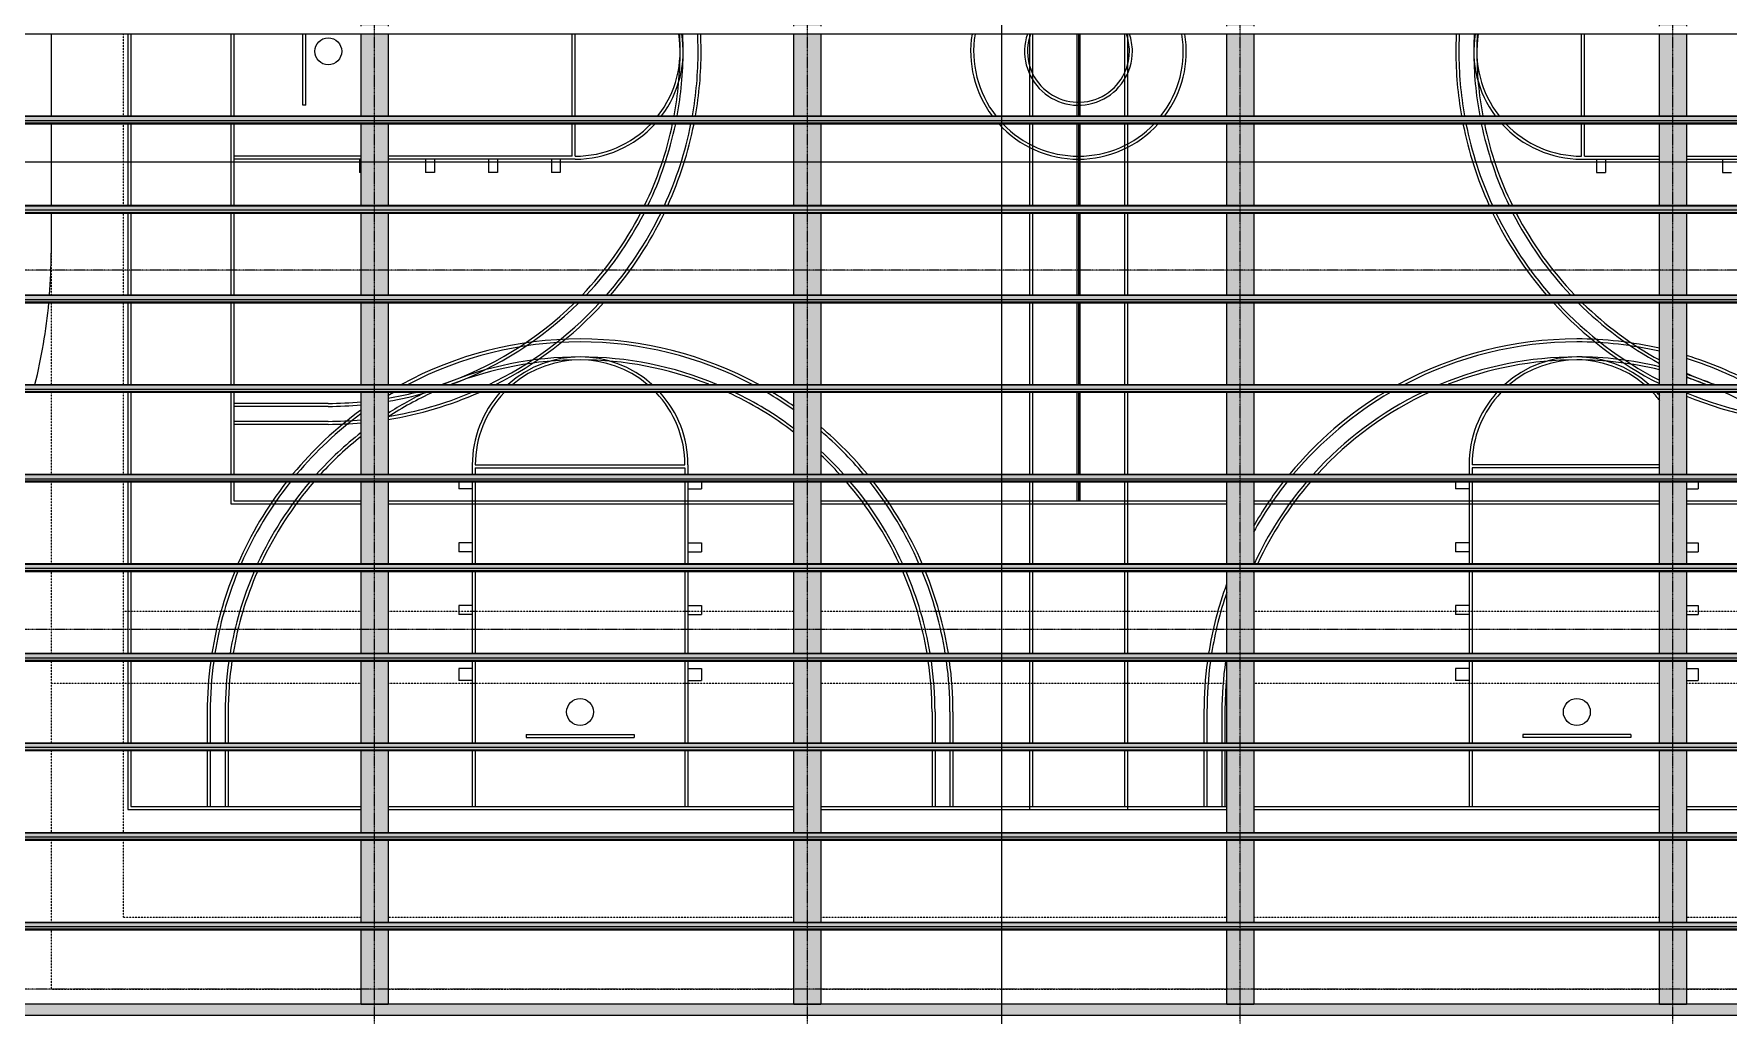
# Model space of a CAD drawing. Header units: inches. Extents: x 22011 to 32682, y -23296 to -20170.
# Drawn here: x 24592 to 25723, y -22367 to -21712 of the extents above; entities that cross this region are included whole.
import ezdxf

# ---------------------------------------------------------------- set-up
doc = ezdxf.new("R2010")
doc.units = ezdxf.units.IN
doc.header["$MEASUREMENT"] = 0
doc.linetypes.add('Dash 1_16_', pattern=[0.125, 0.0625, -0.0625])
doc.linetypes.add('Grid Line 1_2_', pattern=[0.875, 0.5, -0.125, 0.125, -0.125])
for name, color, linetype, lineweight in [('A-DETL', 90, 'Continuous', 9), ('G-ANNO-SYMB', 111, 'Continuous', 9), ('S-BEAM', 12, 'Continuous', 9), ('S-COLS', 52, 'Continuous', 9), ('S-GRID', 1, 'Continuous', 9)]:
    doc.layers.add(name, color=color, linetype=linetype, lineweight=lineweight)

# ---------------------------------------------------------------- blocks, each defined once
blk = doc.blocks.new('Girt_Z - 10_D-V48-Roof Plan')
at = {"layer": 'S-BEAM'}
blk.add_line((22796.4, -21712.5), (25965.9, -21712.5), dxfattribs=at)
blk = doc.blocks.new('Girt_Z - 10_D-V46-Roof Plan')
at = {"layer": 'S-BEAM'}
for points in [[(25964.9, -21588.3), (25965.9, -21588.3), (25965.9, -21587.8), (22796.4, -21587.8), (22796.4, -21588.3), (25831.9, -21588.3)], [(25964.9, -21590.6), (25965.9, -21590.6), (25965.9, -21588.3), (22796.4, -21588.3), (22796.4, -21590.6), (25831.9, -21590.6)], [(25965.9, -21590.8), (25965.9, -21590.6), (22796.4, -21590.7), (22796.4, -21590.8), (25964.9, -21590.8)], [(25965.9, -21592.4), (25965.9, -21590.8), (22796.4, -21590.8), (22796.4, -21592.4), (25964.9, -21592.4)], [(25964.9, -21592.9), (25965.9, -21592.9), (25965.9, -21592.4), (22796.4, -21592.4), (22796.4, -21592.9), (25831.9, -21592.9)]]:
    blk.add_hatch(color=256, dxfattribs=at).paths.add_polyline_path(points, flags=0)
for p, q in [((22796.4, -21587.8), (25965.9, -21587.8)), ((25965.9, -21588.3), (22796.4, -21588.3)), ((22796.4, -21590.8), (25965.9, -21590.8)), ((22796.4, -21592.4), (25965.9, -21592.4)), ((22796.4, -21592.9), (25965.9, -21592.9)), ((22796.4, -21593), (25965.9, -21593))]:
    blk.add_line(p, q, dxfattribs=at)
blk = doc.blocks.new('Girt_Z - 10_D-V49-Roof Plan')
at = {"layer": 'S-BEAM'}
for points in [[(25964.9, -21827.5), (25965.9, -21827.5), (25965.9, -21826.9), (22796.4, -21826.9), (22796.4, -21827.5), (25831.9, -21827.5)], [(25964.9, -21829.8), (25965.9, -21829.8), (25965.9, -21827.5), (22796.4, -21827.5), (22796.4, -21829.8), (25831.9, -21829.8)], [(25965.9, -21830), (25965.9, -21829.8), (22796.4, -21829.9), (22796.4, -21830), (25964.9, -21830)], [(25965.9, -21831.6), (25965.9, -21830), (22796.4, -21830), (22796.4, -21831.6), (25964.9, -21831.6)], [(25964.9, -21832.1), (25965.9, -21832.1), (25965.9, -21831.6), (22796.4, -21831.6), (22796.4, -21832.1), (25831.9, -21832.1)]]:
    blk.add_hatch(color=256, dxfattribs=at).paths.add_polyline_path(points, flags=0)
for p, q in [((22796.4, -21826.9), (25965.9, -21826.9)), ((25965.9, -21827.5), (22796.4, -21827.5)), ((22796.4, -21830), (25965.9, -21830)), ((22796.4, -21831.6), (25965.9, -21831.6)), ((22796.4, -21832.1), (25965.9, -21832.1)), ((22796.4, -21832.1), (25965.9, -21832.1))]:
    blk.add_line(p, q, dxfattribs=at)
blk = doc.blocks.new('Girt_Z - 10_D-V50-Roof Plan')
at = {"layer": 'S-BEAM'}
for points in [[(25964.9, -21887.2), (25965.9, -21887.2), (25965.9, -21886.7), (22796.4, -21886.7), (22796.4, -21887.2), (25831.9, -21887.2)], [(25964.9, -21889.6), (25965.9, -21889.6), (25965.9, -21887.2), (22796.4, -21887.2), (22796.4, -21889.6), (25831.9, -21889.6)], [(25965.9, -21889.8), (25965.9, -21889.6), (22796.4, -21889.7), (22796.4, -21889.8), (25964.9, -21889.8)], [(25965.9, -21891.4), (25965.9, -21889.8), (22796.4, -21889.8), (22796.4, -21891.4), (25964.9, -21891.4)], [(25964.9, -21891.8), (25965.9, -21891.8), (25965.9, -21891.4), (22796.4, -21891.4), (22796.4, -21891.8), (25831.9, -21891.8)]]:
    blk.add_hatch(color=256, dxfattribs=at).paths.add_polyline_path(points, flags=0)
for p, q in [((22796.4, -21886.7), (25965.9, -21886.7)), ((25965.9, -21887.2), (22796.4, -21887.2)), ((22796.4, -21889.8), (25965.9, -21889.8)), ((22796.4, -21891.4), (25965.9, -21891.4)), ((22796.4, -21891.8), (25965.9, -21891.8)), ((22796.4, -21891.9), (25965.9, -21891.9))]:
    blk.add_line(p, q, dxfattribs=at)
blk = doc.blocks.new('Girt_Z - 10_D-V51-Roof Plan')
at = {"layer": 'S-BEAM'}
for points in [[(25964.9, -22006.8), (25965.9, -22006.8), (25965.9, -22006.3), (22796.4, -22006.3), (22796.4, -22006.8), (25831.9, -22006.8)], [(25965.9, -22009.2), (25965.9, -22006.8), (22796.4, -22006.8), (22796.4, -22009.2), (25964.9, -22009.2)], [(25965.9, -22009.4), (25965.9, -22009.2), (22796.4, -22009.3), (22796.4, -22009.4), (25964.9, -22009.4)], [(25965.9, -22010.9), (25965.9, -22009.4), (22796.4, -22009.4), (22796.4, -22010.9), (25964.9, -22010.9)], [(25964.9, -22011.4), (25965.9, -22011.4), (25965.9, -22010.9), (22796.4, -22010.9), (22796.4, -22011.4), (25831.9, -22011.4)]]:
    blk.add_hatch(color=256, dxfattribs=at).paths.add_polyline_path(points, flags=0)
for p, q in [((22796.4, -22006.3), (25965.9, -22006.3)), ((25965.9, -22006.8), (22796.4, -22006.8)), ((22796.4, -22009.4), (25965.9, -22009.4)), ((22796.4, -22010.9), (25965.9, -22010.9)), ((22796.4, -22011.4), (25965.9, -22011.4)), ((22796.4, -22011.5), (25965.9, -22011.5))]:
    blk.add_line(p, q, dxfattribs=at)
blk = doc.blocks.new('Family7 - Family7-557685-Roof Plan')
at = {"layer": 'S-BEAM'}
h = blk.add_hatch(color=256, dxfattribs=at)
h.paths.add_polyline_path([(24828.4, -22360.1), (24828.4, -22310.5), (24810.4, -22310.5), (24810.4, -22360.1), (24817.8, -22360.1)], flags=0)
h.paths.add_polyline_path([(24828.4, -22305.3), (24828.4, -22250.7), (24810.4, -22250.7), (24810.4, -22305.3)], flags=0)
h.paths.add_polyline_path([(24810.4, -22245.5), (24828.4, -22245.5), (24828.4, -22190.9), (24810.4, -22190.9)], flags=0)
h.paths.add_polyline_path([(24810.4, -22185.7), (24828.4, -22185.7), (24828.4, -22131.1), (24810.4, -22131.1), (24810.4, -22181.9)], flags=0)
h.paths.add_polyline_path([(24810.4, -22125.9), (24828.4, -22125.9), (24828.4, -22071.3), (24810.4, -22071.3), (24810.4, -22104.4)], flags=0)
h.paths.add_polyline_path([(24810.4, -22066.1), (24828.4, -22066.1), (24828.4, -22011.5), (24810.4, -22011.5)], flags=0)
h.paths.add_polyline_path([(24810.4, -22006.3), (24828.4, -22006.3), (24828.4, -21951.7), (24810.4, -21951.7)], flags=0)
h.paths.add_polyline_path([(24810.4, -21946.5), (24828.4, -21946.5), (24828.4, -21891.9), (24810.4, -21891.9)], flags=0)
h.paths.add_polyline_path([(24810.4, -21886.7), (24828.4, -21886.7), (24828.4, -21832.1), (24810.4, -21832.1), (24810.4, -21872)], flags=0)
h.paths.add_polyline_path([(24810.4, -21826.9), (24828.4, -21826.9), (24828.4, -21772.3), (24810.4, -21772.3), (24810.4, -21794.6)], flags=0)
h.paths.add_polyline_path([(24828.4, -21767.1), (24828.4, -21712.5), (24810.4, -21712.5), (24810.4, -21767.1)], flags=0)
h.paths.add_polyline_path([(24810.4, -21707.3), (24828.4, -21707.3), (24828.4, -21652.8), (24810.4, -21652.8)], flags=0)
h.paths.add_polyline_path([(24828.4, -21647.5), (24828.4, -21593), (24810.4, -21593), (24810.4, -21647.5)], flags=0)
h.paths.add_polyline_path([(24810.4, -21587.8), (24828.4, -21587.8), (24828.4, -21533.2), (24810.4, -21533.2)], flags=0)
h.paths.add_polyline_path([(24810.4, -21528), (24828.4, -21528), (24828.4, -21473.4), (24810.4, -21473.4), (24810.4, -21484.7)], flags=0)
h.paths.add_polyline_path([(24810.4, -21468.2), (24828.4, -21468.2), (24828.4, -21413.6), (24810.4, -21413.6)], flags=0)
h.paths.add_polyline_path([(24810.4, -21408.4), (24828.4, -21408.4), (24828.4, -21353.8), (24810.4, -21353.8), (24810.4, -21407.2)], flags=0)
h.paths.add_polyline_path([(24810.4, -21348.6), (24828.4, -21348.6), (24828.4, -21294), (24810.4, -21294), (24810.4, -21329.8)], flags=0)
h.paths.add_polyline_path([(24810.4, -21288.8), (24828.4, -21288.8), (24828.4, -21234.2), (24810.4, -21234.2), (24810.4, -21252.3)], flags=0)
h.paths.add_polyline_path([(24810.4, -21229), (24828.4, -21229), (24828.4, -21174.4), (24810.4, -21174.4), (24810.4, -21213.6)], flags=0)
h.paths.add_polyline_path([(24810.4, -21169.2), (24828.4, -21169.2), (24828.4, -21139), (24810.4, -21139)], flags=0)
for p, q in [((24810.4, -21169.2), (24810.4, -21139)), ((24810.4, -21139), (24828.4, -21139)), ((24828.4, -21139), (24828.4, -21169.2)), ((24810.4, -21229), (24810.4, -21174.4)), ((24828.4, -21174.4), (24828.4, -21229)), ((24810.4, -21288.8), (24810.4, -21234.2)), ((24828.4, -21234.2), (24828.4, -21288.8)), ((24810.4, -21348.6), (24810.4, -21294)), ((24828.4, -21294), (24828.4, -21348.6)), ((24810.4, -21408.4), (24810.4, -21353.8)), ((24828.4, -21353.8), (24828.4, -21408.4)), ((24810.4, -21468.2), (24810.4, -21413.6)), ((24828.4, -21413.6), (24828.4, -21468.2)), ((24810.4, -21528), (24810.4, -21473.4)), ((24828.4, -21473.4), (24828.4, -21528)), ((24810.4, -21587.8), (24810.4, -21533.2)), ((24828.4, -21533.2), (24828.4, -21587.8)), ((24810.4, -21647.5), (24810.4, -21593)), ((24828.4, -21593), (24828.4, -21647.5)), ((24810.4, -21707.3), (24810.4, -21652.8)), ((24828.4, -21652.8), (24828.4, -21707.3)), ((24810.4, -21767.1), (24810.4, -21712.5)), ((24828.4, -21712.5), (24828.4, -21767.1)), ((24810.4, -21826.9), (24810.4, -21772.3)), ((24828.4, -21772.3), (24828.4, -21826.9)), ((24810.4, -21886.7), (24810.4, -21832.1)), ((24828.4, -21832.1), (24828.4, -21886.7)), ((24810.4, -21946.5), (24810.4, -21891.9)), ((24828.4, -21891.9), (24828.4, -21946.5)), ((24810.4, -22006.3), (24810.4, -21951.7)), ((24828.4, -21951.7), (24828.4, -22006.3)), ((24810.4, -22066.1), (24810.4, -22011.5)), ((24828.4, -22011.5), (24828.4, -22066.1)), ((24810.4, -22125.9), (24810.4, -22071.3)), ((24828.4, -22071.3), (24828.4, -22125.9)), ((24810.4, -22185.7), (24810.4, -22131.1)), ((24828.4, -22131.1), (24828.4, -22185.7)), ((24810.4, -22245.5), (24810.4, -22190.9)), ((24828.4, -22190.9), (24828.4, -22245.5)), ((24810.4, -22305.3), (24810.4, -22250.7)), ((24828.4, -22250.7), (24828.4, -22305.3)), ((24810.4, -22360.1), (24810.4, -22310.5)), ((24828.4, -22310.5), (24828.4, -22360.1)), ((24810.4, -22360.1), (24828.4, -22360.1))]:
    blk.add_line(p, q, dxfattribs=at)
blk = doc.blocks.new('Family7 - Family7-557686-Roof Plan')
at = {"layer": 'S-BEAM'}
h = blk.add_hatch(color=256, dxfattribs=at)
h.paths.add_polyline_path([(25406.4, -22360.1), (25406.4, -22310.5), (25388.4, -22310.5), (25388.4, -22360.1), (25399.7, -22360.1)], flags=0)
h.paths.add_polyline_path([(25388.4, -22305.3), (25406.4, -22305.3), (25406.4, -22250.7), (25388.4, -22250.7), (25388.4, -22259.4)], flags=0)
h.paths.add_polyline_path([(25406.4, -22245.5), (25406.4, -22190.9), (25388.4, -22190.9), (25388.4, -22245.5)], flags=0)
h.paths.add_polyline_path([(25388.4, -22185.7), (25406.4, -22185.7), (25406.4, -22131.1), (25388.4, -22131.1), (25388.4, -22181.9)], flags=0)
h.paths.add_polyline_path([(25406.4, -22125.9), (25406.4, -22071.3), (25388.4, -22071.3), (25388.4, -22125.9)], flags=0)
h.paths.add_polyline_path([(25388.4, -22066.1), (25406.4, -22066.1), (25406.4, -22011.5), (25388.4, -22011.5)], flags=0)
h.paths.add_polyline_path([(25388.4, -22006.3), (25406.4, -22006.3), (25406.4, -21951.7), (25388.4, -21951.7)], flags=0)
h.paths.add_polyline_path([(25406.4, -21946.5), (25406.4, -21891.9), (25388.4, -21891.9), (25388.4, -21946.5)], flags=0)
h.paths.add_polyline_path([(25388.4, -21886.7), (25406.4, -21886.7), (25406.4, -21832.1), (25388.4, -21832.1), (25388.4, -21872)], flags=0)
h.paths.add_polyline_path([(25388.4, -21826.9), (25406.4, -21826.9), (25406.4, -21772.3), (25388.4, -21772.3), (25388.4, -21794.6)], flags=0)
h.paths.add_polyline_path([(25406.4, -21767.1), (25406.4, -21712.5), (25388.4, -21712.5), (25388.4, -21767.1)], flags=0)
h.paths.add_polyline_path([(25388.4, -21707.3), (25406.4, -21707.3), (25406.4, -21652.8), (25388.4, -21652.8)], flags=0)
h.paths.add_polyline_path([(25406.4, -21647.5), (25406.4, -21593), (25388.4, -21593), (25388.4, -21647.5)], flags=0)
h.paths.add_polyline_path([(25388.4, -21587.8), (25406.4, -21587.8), (25406.4, -21533.2), (25388.4, -21533.2)], flags=0)
h.paths.add_polyline_path([(25388.4, -21528), (25406.4, -21528), (25406.4, -21473.4), (25388.4, -21473.4), (25388.4, -21484.7)], flags=0)
h.paths.add_polyline_path([(25388.4, -21468.2), (25406.4, -21468.2), (25406.4, -21413.6), (25388.4, -21413.6)], flags=0)
h.paths.add_polyline_path([(25388.4, -21408.4), (25406.4, -21408.4), (25406.4, -21353.8), (25388.4, -21353.8), (25388.4, -21407.2)], flags=0)
h.paths.add_polyline_path([(25388.4, -21348.6), (25406.4, -21348.6), (25406.4, -21294), (25388.4, -21294), (25388.4, -21329.8)], flags=0)
h.paths.add_polyline_path([(25388.4, -21288.8), (25406.4, -21288.8), (25406.4, -21234.2), (25388.4, -21234.2), (25388.4, -21252.3)], flags=0)
h.paths.add_polyline_path([(25388.4, -21229), (25406.4, -21229), (25406.4, -21174.4), (25388.4, -21174.4), (25388.4, -21213.6)], flags=0)
h.paths.add_polyline_path([(25388.4, -21169.2), (25406.4, -21169.2), (25406.4, -21139), (25388.4, -21139)], flags=0)
for p, q in [((25388.4, -21169.2), (25388.4, -21139)), ((25388.4, -21139), (25406.4, -21139)), ((25406.4, -21139), (25406.4, -21169.2)), ((25388.4, -21229), (25388.4, -21174.4)), ((25406.4, -21174.4), (25406.4, -21229)), ((25388.4, -21288.8), (25388.4, -21234.2)), ((25406.4, -21234.2), (25406.4, -21288.8)), ((25388.4, -21348.6), (25388.4, -21294)), ((25406.4, -21294), (25406.4, -21348.6)), ((25388.4, -21408.4), (25388.4, -21353.8)), ((25406.4, -21353.8), (25406.4, -21408.4)), ((25388.4, -21468.2), (25388.4, -21413.6)), ((25406.4, -21413.6), (25406.4, -21468.2)), ((25388.4, -21528), (25388.4, -21473.4)), ((25406.4, -21473.4), (25406.4, -21528)), ((25388.4, -21587.8), (25388.4, -21533.2)), ((25406.4, -21533.2), (25406.4, -21587.8)), ((25388.4, -21647.5), (25388.4, -21593)), ((25406.4, -21593), (25406.4, -21647.5)), ((25388.4, -21707.3), (25388.4, -21652.8)), ((25406.4, -21652.8), (25406.4, -21707.3)), ((25388.4, -21767.1), (25388.4, -21712.5)), ((25406.4, -21712.5), (25406.4, -21767.1)), ((25388.4, -21826.9), (25388.4, -21772.3)), ((25406.4, -21772.3), (25406.4, -21826.9)), ((25388.4, -21886.7), (25388.4, -21832.1)), ((25406.4, -21832.1), (25406.4, -21886.7)), ((25388.4, -21946.5), (25388.4, -21891.9)), ((25406.4, -21891.9), (25406.4, -21946.5)), ((25388.4, -22006.3), (25388.4, -21951.7)), ((25406.4, -21951.7), (25406.4, -22006.3)), ((25388.4, -22066.1), (25388.4, -22011.5)), ((25406.4, -22011.5), (25406.4, -22066.1)), ((25388.4, -22125.9), (25388.4, -22071.3)), ((25406.4, -22071.3), (25406.4, -22125.9)), ((25388.4, -22185.7), (25388.4, -22131.1)), ((25406.4, -22131.1), (25406.4, -22185.7)), ((25388.4, -22245.5), (25388.4, -22190.9)), ((25406.4, -22190.9), (25406.4, -22245.5)), ((25388.4, -22305.3), (25388.4, -22250.7)), ((25406.4, -22250.7), (25406.4, -22305.3)), ((25388.4, -22360.1), (25388.4, -22310.5)), ((25406.4, -22310.5), (25406.4, -22360.1)), ((25388.4, -22360.1), (25406.4, -22360.1))]:
    blk.add_line(p, q, dxfattribs=at)
blk = doc.blocks.new('Girt_Z - 8_D-559298-Roof Plan')
at = {"layer": 'S-BEAM'}
for points in [[(22787.5, -22367.4), (25988.4, -22367.4), (25988.4, -22364.1), (25984.4, -22364.1), (25984.4, -22360.2), (22791.5, -22360.2), (22791.4, -22364.1), (22787.5, -22364.1), (22787.5, -22365.9)], [(25984.4, -22360.2), (25984.4, -22360.1), (22791.5, -22360.1), (22791.5, -22360.2), (25981.6, -22360.2)]]:
    blk.add_hatch(color=256, dxfattribs=at).paths.add_polyline_path(points, flags=0)
for p, q in [((24810.4, -22360.1), (24539.4, -22360.1)), ((25099.4, -22360.1), (24828.4, -22360.1)), ((25388.4, -22360.1), (25117.4, -22360.1)), ((25677.4, -22360.1), (25406.4, -22360.1)), ((25966.4, -22360.1), (25695.4, -22360.1)), ((22787.5, -22367.4), (25988.4, -22367.4))]:
    blk.add_line(p, q, dxfattribs=at)

msp = doc.modelspace()

# ---------------------------------------------------------------- linework, layer by layer
at = {"layer": 'A-DETL', "linetype": 'Dash 1_16_'}
for p, q in [((24603.4, -21712.5), (24603.4, -21767.1)), ((24603.4, -21712.5), (24603.4, -21767.1)), ((24651.4, -21712.5), (24651.4, -21767.1)), ((24651.4, -21712.5), (24651.4, -21767.1)), ((24603.4, -21772.3), (24603.4, -21826.9)), ((24603.4, -21772.3), (24603.4, -21826.9)), ((24651.4, -21772.3), (24651.4, -21826.9)), ((24651.4, -21772.3), (24651.4, -21826.9)), ((24603.4, -21832.1), (24603.4, -21886.7)), ((24603.4, -21832.1), (24603.4, -21886.7)), ((24651.4, -21832.1), (24651.4, -21886.7)), ((24651.4, -21832.1), (24651.4, -21886.7)), ((24603.4, -21891.9), (24603.4, -21946.5)), ((24603.4, -21891.9), (24603.4, -21946.5)), ((24651.4, -21891.9), (24651.4, -21946.5)), ((24651.4, -21891.9), (24651.4, -21946.5)), ((24603.4, -21951.7), (24603.4, -22006.3)), ((24603.4, -21951.7), (24603.4, -22006.3)), ((24651.4, -21951.7), (24651.4, -22006.3)), ((24651.4, -21951.7), (24651.4, -22006.3)), ((24603.4, -22011.5), (24603.4, -22066.1)), ((24603.4, -22011.5), (24603.4, -22066.1)), ((24651.4, -22011.5), (24651.4, -22066.1)), ((24651.4, -22011.5), (24651.4, -22066.1)), ((24603.4, -22071.3), (24603.4, -22125.9)), ((24603.4, -22071.3), (24603.4, -22125.9)), ((24651.4, -22071.3), (24651.4, -22125.9)), ((24651.4, -22071.3), (24651.4, -22098.1)), ((24810.4, -22098.1), (24651.4, -22098.1)), ((25099.4, -22098.1), (24828.4, -22098.1)), ((25388.4, -22098.1), (25117.4, -22098.1)), ((25677.4, -22098.1), (25406.4, -22098.1)), ((25927.4, -22098.1), (25695.4, -22098.1)), ((24603.4, -22131.1), (24603.4, -22185.7)), ((24603.4, -22131.1), (24603.4, -22146.1)), ((24651.4, -22131.1), (24651.4, -22185.7)), ((24810.4, -22146.1), (24603.4, -22146.1)), ((25099.4, -22146.1), (24828.4, -22146.1)), ((25388.4, -22146.1), (25117.4, -22146.1)), ((25677.4, -22146.1), (25406.4, -22146.1)), ((25966.4, -22146.1), (25695.4, -22146.1)), ((24603.4, -22190.9), (24603.4, -22245.5)), ((24651.4, -22190.9), (24651.4, -22245.5)), ((24603.4, -22250.7), (24603.4, -22305.3)), ((24651.4, -22250.7), (24651.4, -22302.1)), ((24651.4, -22302.1), (24810.4, -22302.1)), ((24828.4, -22302.1), (25099.4, -22302.1)), ((25117.4, -22302.1), (25388.4, -22302.1)), ((25406.4, -22302.1), (25677.4, -22302.1)), ((25695.4, -22302.1), (25927.4, -22302.1)), ((24603.4, -22310.5), (24603.4, -22350.1)), ((24603.4, -22350.1), (24810.4, -22350.1)), ((24828.4, -22350.1), (25099.4, -22350.1)), ((25117.4, -22350.1), (25388.4, -22350.1)), ((25406.4, -22350.1), (25677.4, -22350.1)), ((25695.4, -22350.1), (25966.4, -22350.1))]:
    msp.add_line(p, q, dxfattribs=at)
at = {"layer": 'A-DETL'}
for p, q in [((24603.4, -21712.5), (24603.4, -21767.1)), ((24654.6, -21712.5), (24654.6, -21767.1)), ((24656.6, -21712.5), (24656.6, -21767.1)), ((24723.4, -21712.5), (24723.4, -21767.1)), ((24725.4, -21712.5), (24725.4, -21767.1)), ((24771.4, -21760.1), (24771.4, -21712.5)), ((24773.4, -21760.1), (24773.4, -21712.5)), ((24951.4, -21767.1), (24951.4, -21712.5)), ((24953.4, -21767.1), (24953.4, -21712.5)), ((25256.6, -21712.5), (25256.6, -21767.1)), ((25258.6, -21712.5), (25258.6, -21767.1)), ((25288.4, -21712.5), (25288.4, -21767.1)), ((25289.4, -21712.5), (25289.4, -21767.1)), ((25290.4, -21712.5), (25290.4, -21767.1)), ((25320.2, -21712.5), (25320.2, -21767.1)), ((25322.2, -21712.5), (25322.2, -21767.1)), ((25625.4, -21767.1), (25625.4, -21712.5)), ((25627.4, -21767.1), (25627.4, -21712.5)), ((24773.4, -21760.1), (24771.4, -21760.1)), ((24603.4, -21772.3), (24603.4, -21826.9)), ((24654.6, -21772.3), (24654.6, -21826.9)), ((24656.6, -21772.3), (24656.6, -21826.9)), ((24723.4, -21772.3), (24723.4, -21826.9)), ((24725.4, -21772.3), (24725.4, -21826.9)), ((24951.4, -21794.1), (24951.4, -21772.3)), ((24953.4, -21794.1), (24953.4, -21772.3)), ((25256.6, -21772.3), (25256.6, -21826.9)), ((25258.6, -21772.3), (25258.6, -21826.9)), ((25288.4, -21772.3), (25288.4, -21826.9)), ((25289.4, -21772.3), (25289.4, -21826.9)), ((25290.4, -21772.3), (25290.4, -21826.9)), ((25320.2, -21772.3), (25320.2, -21826.9)), ((25322.2, -21772.3), (25322.2, -21826.9)), ((25625.4, -21794.1), (25625.4, -21772.3)), ((25627.4, -21794.1), (25627.4, -21772.3)), ((24810.4, -21794.1), (24725.4, -21794.1)), ((24810.4, -21796.1), (24725.4, -21796.1)), ((24809.4, -21796.1), (24809.4, -21805.1)), ((24951.4, -21794.1), (24828.4, -21794.1)), ((24953.4, -21796.1), (24828.4, -21796.1)), ((24853.4, -21796.1), (24853.4, -21805.1)), ((24859.4, -21796.1), (24859.4, -21805.1)), ((24895.4, -21796.1), (24895.4, -21805.1)), ((24901.4, -21796.1), (24901.4, -21805.1)), ((24937.4, -21796.1), (24937.4, -21805.1)), ((24943.4, -21796.1), (24943.4, -21805.1)), ((25625.4, -21796.1), (25677.4, -21796.1)), ((25627.4, -21794.1), (25677.4, -21794.1)), ((25635.4, -21796.1), (25635.4, -21805.1)), ((25641.4, -21796.1), (25641.4, -21805.1)), ((25695.4, -21794.1), (25853.4, -21794.1)), ((25695.4, -21796.1), (25853.4, -21796.1)), ((25719.4, -21796.1), (25719.4, -21805.1)), ((24810.4, -21805.1), (24809.4, -21805.1)), ((24859.4, -21805.1), (24853.4, -21805.1)), ((24901.4, -21805.1), (24895.4, -21805.1)), ((24943.4, -21805.1), (24937.4, -21805.1)), ((25635.4, -21805.1), (25641.4, -21805.1)), ((25719.4, -21805.1), (25725.4, -21805.1)), ((24603.4, -21832.1), (24603.4, -21858.8)), ((24654.6, -21832.1), (24654.6, -21886.7)), ((24656.6, -21832.1), (24656.6, -21886.7)), ((24723.4, -21832.1), (24723.4, -21886.7)), ((24725.4, -21832.1), (24725.4, -21886.7)), ((25256.6, -21832.1), (25256.6, -21886.7)), ((25258.6, -21832.1), (25258.6, -21886.7)), ((25288.4, -21832.1), (25288.4, -21886.7)), ((25289.4, -21832.1), (25289.4, -21886.7)), ((25290.4, -21832.1), (25290.4, -21886.7)), ((25320.2, -21832.1), (25320.2, -21886.7)), ((25322.2, -21832.1), (25322.2, -21886.7)), ((24654.6, -21891.9), (24654.6, -21946.5)), ((24656.6, -21891.9), (24656.6, -21946.5)), ((24723.4, -21891.9), (24723.4, -21946.5)), ((24725.4, -21891.9), (24725.4, -21946.5)), ((25256.6, -21891.9), (25256.6, -21946.5)), ((25258.6, -21891.9), (25258.6, -21946.5)), ((25288.4, -21891.9), (25288.4, -21946.5)), ((25289.4, -21891.9), (25289.4, -21946.5)), ((25290.4, -21891.9), (25290.4, -21946.5)), ((25320.2, -21891.9), (25320.2, -21946.5)), ((25322.2, -21891.9), (25322.2, -21946.5)), ((24654.6, -21951.7), (24654.6, -22006.3)), ((24656.6, -21951.7), (24656.6, -22006.3)), ((24723.4, -21951.7), (24723.4, -22006.3)), ((24725.4, -21951.7), (24725.4, -22006.3)), ((24788.4, -21959.1), (24725.4, -21959.1)), ((24828.5, -21951.5), (24828.3, -21951.7)), ((25256.6, -21951.7), (25256.6, -22006.3)), ((25258.6, -21951.7), (25258.6, -22006.3)), ((25288.4, -21951.7), (25288.4, -22006.3)), ((25289.4, -21951.7), (25289.4, -22006.3)), ((25290.4, -21951.7), (25290.4, -22006.3)), ((25320.2, -21951.7), (25320.2, -22006.3)), ((25322.2, -21951.7), (25322.2, -22006.3)), ((24788.4, -21961.1), (24725.4, -21961.1)), ((24788.4, -21971.1), (24725.4, -21971.1)), ((24788.4, -21973.1), (24725.4, -21973.1)), ((24884.6, -22000.1), (24884.6, -22006.3)), ((24886.6, -22000.1), (25026.6, -22000.1)), ((24886.6, -22002.1), (25026.6, -22002.1)), ((24886.6, -22002.1), (24886.6, -22006.3)), ((25026.6, -22002.1), (25026.6, -22006.3)), ((25028.6, -22000.1), (25028.6, -22006.3)), ((25550.2, -22000.1), (25550.2, -22006.3)), ((25677.4, -22000.1), (25552.2, -22000.1)), ((25677.4, -22002.1), (25552.2, -22002.1)), ((25552.2, -22002.1), (25552.2, -22006.3)), ((24654.6, -22011.5), (24654.6, -22066.1)), ((24656.6, -22011.5), (24656.6, -22066.1)), ((24723.4, -22011.5), (24723.4, -22026.1)), ((24725.4, -22011.5), (24725.4, -22024.1)), ((24875.6, -22011.5), (24875.6, -22016.1)), ((24884.6, -22016.1), (24875.6, -22016.1)), ((24884.6, -22011.5), (24884.6, -22066.1)), ((24886.6, -22011.5), (24886.6, -22066.1)), ((25026.6, -22011.5), (25026.6, -22066.1)), ((25028.6, -22011.5), (25028.6, -22066.1)), ((25028.6, -22016.1), (25037.6, -22016.1)), ((25037.6, -22011.5), (25037.6, -22016.1)), ((25256.6, -22011.5), (25256.6, -22066.1)), ((25258.6, -22011.5), (25258.6, -22066.1)), ((25288.4, -22011.5), (25288.4, -22024.1)), ((25289.4, -22011.5), (25289.4, -22024.1)), ((25290.4, -22011.5), (25290.4, -22024.1)), ((25320.2, -22011.5), (25320.2, -22066.1)), ((25322.2, -22011.5), (25322.2, -22066.1)), ((25541.2, -22011.5), (25541.2, -22016.1)), ((25550.2, -22016.1), (25541.2, -22016.1)), ((25550.2, -22011.5), (25550.2, -22066.1)), ((25552.2, -22011.5), (25552.2, -22066.1)), ((25695.4, -22016.1), (25703.2, -22016.1)), ((25703.2, -22011.5), (25703.2, -22016.1)), ((24723.4, -22026.1), (24810.4, -22026.1)), ((24725.4, -22024.1), (24810.4, -22024.1)), ((24828.4, -22024.1), (25099.4, -22024.1)), ((24828.4, -22026.1), (25099.4, -22026.1)), ((25117.4, -22024.1), (25388.4, -22024.1)), ((25117.4, -22026.1), (25388.4, -22026.1)), ((25406.4, -22024.1), (25677.4, -22024.1)), ((25406.4, -22026.1), (25677.4, -22026.1)), ((25695.4, -22024.1), (25853.4, -22024.1)), ((25695.4, -22026.1), (25855.4, -22026.1)), ((24875.6, -22052.1), (24875.6, -22058.1)), ((24884.6, -22052.1), (24875.6, -22052.1)), ((24884.6, -22058.1), (24875.6, -22058.1)), ((25028.6, -22052.1), (25037.6, -22052.1)), ((25028.6, -22058.1), (25037.6, -22058.1)), ((25037.6, -22052.1), (25037.6, -22058.1)), ((25541.2, -22052.1), (25541.2, -22058.1)), ((25550.2, -22052.1), (25541.2, -22052.1)), ((25550.2, -22058.1), (25541.2, -22058.1)), ((25695.4, -22052.1), (25703.2, -22052.1)), ((25695.4, -22058.1), (25703.2, -22058.1)), ((25703.2, -22052.1), (25703.2, -22058.1)), ((24654.6, -22071.3), (24654.6, -22125.9)), ((24656.6, -22071.3), (24656.6, -22125.9)), ((24884.6, -22071.3), (24884.6, -22125.9)), ((24886.6, -22071.3), (24886.6, -22125.9)), ((25026.6, -22071.3), (25026.6, -22125.9)), ((25028.6, -22071.3), (25028.6, -22125.9)), ((25256.6, -22071.3), (25256.6, -22125.9)), ((25258.6, -22071.3), (25258.6, -22125.9)), ((25320.2, -22071.3), (25320.2, -22125.9)), ((25322.2, -22071.3), (25322.2, -22125.9)), ((25550.2, -22071.3), (25550.2, -22125.9)), ((25552.2, -22071.3), (25552.2, -22125.9)), ((24875.6, -22094.1), (24875.6, -22100.1)), ((24884.6, -22094.1), (24875.6, -22094.1)), ((25028.6, -22094.1), (25037.6, -22094.1)), ((25037.6, -22094.1), (25037.6, -22100.1)), ((25541.2, -22094.1), (25541.2, -22100.1)), ((25550.2, -22094.1), (25541.2, -22094.1)), ((25695.4, -22094.1), (25703.2, -22094.1)), ((25703.2, -22094.1), (25703.2, -22100.1)), ((24884.6, -22100.1), (24875.6, -22100.1)), ((25028.6, -22100.1), (25037.6, -22100.1)), ((25550.2, -22100.1), (25541.2, -22100.1)), ((25695.4, -22100.1), (25703.2, -22100.1)), ((24654.6, -22131.1), (24654.6, -22185.7)), ((24656.6, -22131.1), (24656.6, -22185.7)), ((24875.6, -22136.1), (24875.6, -22144.1)), ((24884.6, -22136.1), (24875.6, -22136.1)), ((24884.6, -22131.1), (24884.6, -22185.7)), ((24886.6, -22131.1), (24886.6, -22185.7)), ((25026.6, -22131.1), (25026.6, -22185.7)), ((25028.6, -22131.1), (25028.6, -22185.7)), ((25028.6, -22136.1), (25037.6, -22136.1)), ((25037.6, -22136.1), (25037.6, -22144.1)), ((25256.6, -22131.1), (25256.6, -22185.7)), ((25258.6, -22131.1), (25258.6, -22185.7)), ((25320.2, -22131.1), (25320.2, -22185.7)), ((25322.2, -22131.1), (25322.2, -22185.7)), ((25541.2, -22136.1), (25541.2, -22144.1)), ((25550.2, -22136.1), (25541.2, -22136.1)), ((25550.2, -22131.1), (25550.2, -22185.7)), ((25552.2, -22131.1), (25552.2, -22185.7)), ((25695.4, -22136.1), (25703.2, -22136.1)), ((25703.2, -22136.1), (25703.2, -22144.1)), ((24884.6, -22144.1), (24875.6, -22144.1)), ((25028.6, -22144.1), (25037.6, -22144.1)), ((25550.2, -22144.1), (25541.2, -22144.1)), ((25695.4, -22144.1), (25703.2, -22144.1)), ((24707.6, -22165.1), (24707.6, -22185.7)), ((24709.6, -22165.1), (24709.6, -22185.7)), ((24719.6, -22165.1), (24719.6, -22185.7)), ((24721.6, -22165.1), (24721.6, -22185.7)), ((25191.6, -22165.1), (25191.6, -22185.7)), ((25193.6, -22165.1), (25193.6, -22185.7)), ((25203.6, -22165.1), (25203.6, -22185.7)), ((25205.6, -22165.1), (25205.6, -22185.7)), ((25373.2, -22165.1), (25373.2, -22185.7)), ((25375.2, -22165.1), (25375.2, -22185.7)), ((25385.2, -22165.1), (25385.2, -22185.7)), ((25387.2, -22165.1), (25387.2, -22185.7)), ((24920.6, -22180.1), (24992.6, -22180.1)), ((24920.6, -22180.1), (24920.6, -22182.1)), ((24920.6, -22182.1), (24992.6, -22182.1)), ((24992.6, -22180.1), (24992.6, -22182.1)), ((25658.2, -22180.1), (25586.2, -22180.1)), ((25586.2, -22180.1), (25586.2, -22182.1)), ((25658.2, -22182.1), (25586.2, -22182.1)), ((25658.2, -22180.1), (25658.2, -22182.1)), ((24654.6, -22190.9), (24654.6, -22230.1)), ((24656.6, -22190.9), (24656.6, -22228.1)), ((24707.6, -22190.9), (24707.6, -22228.1)), ((24709.6, -22190.9), (24709.6, -22228.1)), ((24719.6, -22190.9), (24719.6, -22228.1)), ((24721.6, -22190.9), (24721.6, -22228.1)), ((24884.6, -22190.9), (24884.6, -22228.1)), ((24886.6, -22190.9), (24886.6, -22228.1)), ((25026.6, -22190.9), (25026.6, -22228.1)), ((25028.6, -22190.9), (25028.6, -22228.1)), ((25191.6, -22190.9), (25191.6, -22228.1)), ((25193.6, -22190.9), (25193.6, -22228.1)), ((25203.6, -22190.9), (25203.6, -22228.1)), ((25205.6, -22190.9), (25205.6, -22228.1)), ((25256.6, -22190.9), (25256.6, -22230.1)), ((25258.6, -22190.9), (25258.6, -22228.1)), ((25320.2, -22190.9), (25320.2, -22228.1)), ((25322.2, -22190.9), (25322.2, -22230.1)), ((25373.2, -22190.9), (25373.2, -22228.1)), ((25375.2, -22190.9), (25375.2, -22228.1)), ((25385.2, -22190.9), (25385.2, -22228.1)), ((25387.2, -22190.9), (25387.2, -22228.1)), ((25550.2, -22190.9), (25550.2, -22228.1)), ((25552.2, -22190.9), (25552.2, -22228.1)), ((24654.6, -22230.1), (24810.4, -22230.1)), ((24656.6, -22228.1), (24810.4, -22228.1)), ((24828.4, -22228.1), (25099.4, -22228.1)), ((24828.4, -22230.1), (25099.4, -22230.1)), ((25117.4, -22228.1), (25388.4, -22228.1)), ((25117.4, -22230.1), (25388.4, -22230.1)), ((25406.4, -22228.1), (25677.4, -22228.1)), ((25406.4, -22230.1), (25677.4, -22230.1)), ((25695.4, -22228.1), (25922.2, -22228.1)), ((25695.4, -22230.1), (25924.2, -22230.1))]:
    msp.add_line(p, q, dxfattribs=at)
for centre in [(24788.4, -21724.1), (24956.6, -22165.1), (25622.2, -22165.1)]:
    msp.add_circle(centre, 9, dxfattribs=at)
for centre, radius, start, end in [((24953.4, -21724.1), 70, 321.9174, 9.4686), ((24953.4, -21724.1), 72, 323.1769, 9.2202), ((24788.4, -21724.1), 235, 0, 2.8086), ((24788.4, -21724.1), 237, 0, 2.7849), ((24788.4, -21724.1), 247, 0, 2.6722), ((24788.4, -21724.1), 249, 0, 2.6507), ((25289.4, -21724.1), 72, 170.7782, 216.7757), ((25289.4, -21724.1), 70, 170.5314, 218.0826), ((25289.4, -21724.1), 36, 161.3793, 0), ((25289.4, -21724.1), 34, 160.0924, 0), ((25289.4, -21724.1), 34, 0, 19.9076), ((25289.4, -21724.1), 36, 0, 18.7536), ((25289.4, -21724.1), 70, 321.9174, 9.4686), ((25289.4, -21724.1), 72, 323.2243, 9.2218), ((25790.4, -21724.1), 249, 177.3493, 180), ((25790.4, -21724.1), 247, 177.3278, 180), ((25790.4, -21724.1), 237, 177.2151, 180), ((25625.4, -21724.1), 72, 170.7798, 216.8231), ((25790.4, -21724.1), 235, 177.1914, 180), ((25625.4, -21724.1), 70, 170.5314, 218.0826), ((24788.4, -21724.1), 235, 349.4304, 0), ((24788.4, -21724.1), 237, 349.521, 0), ((24788.4, -21724.1), 247, 349.9519, 0), ((24788.4, -21724.1), 249, 350.0339, 0), ((25790.4, -21724.1), 249, 180, 189.9661), ((25790.4, -21724.1), 247, 180, 190.0481), ((25790.4, -21724.1), 237, 180, 190.479), ((25790.4, -21724.1), 235, 180, 190.5696), ((24953.4, -21724.1), 70, 270, 316.3051), ((24953.4, -21724.1), 72, 270, 317.7396), ((24788.4, -21724.1), 235, 334.0159, 348.1325), ((24788.4, -21724.1), 237, 334.2516, 348.2341), ((24788.4, -21724.1), 247, 335.3726, 348.7171), ((24788.4, -21724.1), 249, 335.5861, 348.809), ((25289.4, -21724.1), 72, 222.2657, 270), ((25289.4, -21724.1), 70, 223.6949, 270), ((25289.4, -21724.1), 70, 270, 316.3051), ((25289.4, -21724.1), 72, 270, 317.7343), ((25790.4, -21724.1), 249, 191.191, 204.4139), ((25790.4, -21724.1), 247, 191.2829, 204.6084), ((25790.4, -21724.1), 237, 191.7659, 205.7484), ((25790.4, -21724.1), 235, 191.8675, 205.9841), ((25625.4, -21724.1), 72, 222.2604, 270), ((25625.4, -21724.1), 70, 223.6949, 270), ((24788.4, -21724.1), 235, 316.1606, 332.602), ((24788.4, -21724.1), 237, 316.634, 332.8496), ((24788.4, -21724.1), 247, 318.7749, 334.0274), ((24788.4, -21724.1), 249, 319.1721, 334.2516), ((25790.4, -21724.1), 249, 205.7484, 220.8279), ((25790.4, -21724.1), 247, 205.9726, 221.2251), ((25790.4, -21724.1), 237, 207.1504, 223.366), ((25790.4, -21724.1), 235, 207.398, 223.8394), ((24243.4, -21858.8), 360, 355.5515, 0), ((24243.4, -21858.8), 360, 345.8914, 354.718), ((24788.4, -21724.1), 235, 288.7859, 314.3641), ((24788.4, -21724.1), 237, 290.0801, 314.8527), ((24788.4, -21724.1), 247, 295.6601, 317.177), ((24788.4, -21724.1), 249, 296.6041, 317.6011), ((25790.4, -21724.1), 249, 222.3989, 242.9908), ((25790.4, -21724.1), 247, 222.823, 242.7564), ((25790.4, -21724.1), 237, 225.1473, 241.5225), ((25790.4, -21724.1), 235, 225.6359, 241.2518), ((24956.6, -22165.1), 249, 90, 118.6211), ((24956.6, -22165.1), 247, 90, 117.7268), ((24956.6, -22165.1), 249, 61.3789, 90), ((24956.6, -22165.1), 247, 62.2732, 90), ((25622.2, -22165.1), 249, 90, 118.6211), ((25622.2, -22165.1), 247, 90, 117.7268), ((25622.2, -22165.1), 249, 77.178, 90), ((25622.2, -22165.1), 247, 77.0729, 90), ((24956.6, -22165.1), 237, 90, 112.6825), ((24956.6, -22165.1), 235, 90, 111.4452), ((24956.6, -22000.1), 72, 48.2107, 131.7893), ((24956.6, -22000.1), 70, 50.1052, 129.8948), ((24956.6, -22165.1), 237, 67.3175, 90), ((24956.6, -22165.1), 235, 68.5548, 90), ((25622.2, -22165.1), 237, 90, 112.6825), ((25622.2, -22165.1), 235, 90, 111.4452), ((25622.2, -22000.1), 72, 48.2107, 131.7893), ((25622.2, -22000.1), 70, 50.1052, 129.8948), ((25622.2, -22165.1), 237, 76.5205, 90), ((25622.2, -22165.1), 235, 76.4044, 90), ((25622.2, -22165.1), 249, 61.3789, 72.8847), ((25622.2, -22165.1), 247, 62.2732, 72.7423), ((25790.4, -21724.1), 235, 246.1525, 251.2141), ((25622.2, -22165.1), 237, 67.3175, 71.9943), ((25790.4, -21724.1), 237, 246.3682, 249.9199), ((25622.2, -22165.1), 235, 68.5548, 71.8371), ((24788.4, -21724.1), 235, 270, 275.3743), ((24956.6, -22165.1), 247, 120.1864, 121.301), ((24956.6, -22165.1), 237, 115.723, 122.7623), ((24956.6, -22165.1), 235, 114.7233, 123.0695), ((24788.4, -21724.1), 249, 279.2454, 293.8745), ((24788.4, -21724.1), 235, 279.8027, 284.3341), ((24788.4, -21724.1), 247, 279.3206, 292.7468), ((24788.4, -21724.1), 237, 279.7186, 285.9762), ((24956.6, -22000.1), 72, 137.7918, 180), ((24956.6, -22000.1), 70, 136.2521, 180), ((24956.6, -22000.1), 70, 0, 43.7479), ((24956.6, -22000.1), 72, 0, 42.2082), ((24956.6, -22165.1), 235, 52.5732, 65.2767), ((24956.6, -22165.1), 237, 52.9342, 64.277), ((24956.6, -22165.1), 247, 54.6518, 59.8136), ((24956.6, -22165.1), 249, 54.9788, 59.0369), ((25622.2, -22165.1), 249, 120.9631, 140.3521), ((25622.2, -22165.1), 247, 120.1864, 139.9644), ((25622.2, -22165.1), 237, 115.723, 137.9276), ((25622.2, -22165.1), 235, 114.7233, 137.4994), ((25622.2, -22000.1), 72, 137.7918, 180), ((25622.2, -22000.1), 70, 136.2521, 180), ((25622.2, -22000.1), 70, 37.7786, 43.7479), ((25622.2, -22000.1), 72, 39.7378, 42.2082), ((25790.4, -21724.1), 247, 247.3666, 270), ((25790.4, -21724.1), 249, 247.5566, 270), ((25622.2, -22165.1), 235, 42.5006, 65.2767), ((24956.6, -22165.1), 249, 125.9949, 140.3521), ((24956.6, -22165.1), 247, 126.3298, 139.9644), ((24788.4, -21724.1), 237, 270, 275.3287), ((24788.4, -21724.1), 247, 270, 275.1116), ((24956.6, -22165.1), 237, 128.1017, 137.9276), ((24956.6, -22165.1), 235, 128.496, 137.4994), ((24788.4, -21724.1), 249, 270, 275.0703), ((24956.6, -22165.1), 249, 39.6479, 49.7406), ((24956.6, -22165.1), 247, 40.0356, 49.3479), ((24956.6, -22165.1), 237, 42.0724, 47.2785), ((24956.6, -22165.1), 235, 42.5006, 46.8106), ((24956.6, -22165.1), 249, 141.9231, 156.5786), ((24956.6, -22165.1), 247, 141.5481, 156.3806), ((24956.6, -22165.1), 237, 139.5782, 155.3046), ((24956.6, -22165.1), 235, 139.1641, 155.0779), ((24956.6, -22165.1), 235, 24.9221, 40.8359), ((24956.6, -22165.1), 237, 24.6954, 40.4218), ((24956.6, -22165.1), 247, 23.6194, 38.4519), ((24956.6, -22165.1), 249, 23.4214, 38.0769), ((25622.2, -22165.1), 249, 141.9231, 150.1354), ((25622.2, -22165.1), 247, 141.5481, 150.921), ((25622.2, -22165.1), 237, 139.5782, 155.3046), ((25622.2, -22165.1), 235, 139.1641, 155.0779), ((24956.6, -22165.1), 249, 157.8655, 170.9481), ((24956.6, -22165.1), 247, 157.6779, 170.8745), ((24956.6, -22165.1), 237, 156.6927, 170.4876), ((24956.6, -22165.1), 235, 156.4855, 170.4052), ((24956.6, -22165.1), 235, 9.5948, 23.5145), ((24956.6, -22165.1), 237, 9.5124, 23.3073), ((24956.6, -22165.1), 247, 9.1255, 22.3221), ((24956.6, -22165.1), 249, 9.0519, 22.1345), ((25622.2, -22165.1), 235, 156.4855, 156.6994), ((25622.2, -22165.1), 249, 159.9573, 170.9481), ((25622.2, -22165.1), 247, 161.1841, 170.8745), ((24956.6, -22165.1), 249, 172.1562, 180), ((24956.6, -22165.1), 247, 172.0924, 180), ((24956.6, -22165.1), 237, 171.7574, 180), ((24956.6, -22165.1), 235, 171.687, 180), ((24956.6, -22165.1), 235, 0, 8.313), ((24956.6, -22165.1), 237, 0, 8.2426), ((24956.6, -22165.1), 247, 0, 7.9076), ((24956.6, -22165.1), 249, 0, 7.8438), ((25622.2, -22165.1), 249, 172.1562, 180), ((25622.2, -22165.1), 247, 172.0924, 180), ((25622.2, -22165.1), 237, 171.7574, 180), ((25622.2, -22165.1), 235, 174.4374, 180)]:
    msp.add_arc(centre, radius, start, end, dxfattribs=at)
at = {"layer": 'G-ANNO-SYMB'}
for p, q in [((25238.1, -20315.1), (25238.1, -23273.9)), ((26318.1, -21798.1), (22271, -21798.1))]:
    msp.add_line(p, q, dxfattribs=at)
at = {"layer": 'S-COLS'}
for p, q in [((24828.4, -22360.1), (24810.4, -22360.1)), ((25117.4, -22360.1), (25099.4, -22360.1)), ((25406.4, -22360.1), (25388.4, -22360.1)), ((25695.4, -22360.1), (25677.4, -22360.1))]:
    msp.add_line(p, q, dxfattribs=at)
at = {"layer": 'S-GRID', "linetype": 'Grid Line 1_2_'}
for p, q in [((24819.4, -22848.2), (24819.4, -20313.2)), ((25108.4, -22848.2), (25108.4, -20313.2)), ((25397.4, -22848.2), (25397.4, -20313.2)), ((25686.4, -22848.2), (25686.4, -20313.2)), ((26354.3, -21870.1), (22138.7, -21870.1)), ((26354.3, -22110.1), (22138.7, -22110.1)), ((26336.8, -22350.1), (22138.7, -22350.1))]:
    msp.add_line(p, q, dxfattribs=at)

# ---------------------------------------------------------------- block references
at = {"layer": 'S-BEAM'}
for name, p in [('Family7 - Family7-557685-Roof Plan', (0, 0)), ('Family7 - Family7-557685-Roof Plan', (289, 0)), ('Family7 - Family7-557686-Roof Plan', (0, 0)), ('Family7 - Family7-557686-Roof Plan', (289, 0)), ('Girt_Z - 10_D-V48-Roof Plan', (0, 0)), ('Girt_Z - 10_D-V46-Roof Plan', (0, -179.4)), ('Girt_Z - 10_D-V49-Roof Plan', (0, 0)), ('Girt_Z - 10_D-V50-Roof Plan', (0, 0)), ('Girt_Z - 10_D-V50-Roof Plan', (0, -59.8)), ('Girt_Z - 10_D-V51-Roof Plan', (0, 0)), ('Girt_Z - 10_D-V46-Roof Plan', (0, -478.3)), ('Girt_Z - 10_D-V46-Roof Plan', (0, -538.1)), ('Girt_Z - 10_D-V46-Roof Plan', (0, -597.9)), ('Girt_Z - 10_D-V46-Roof Plan', (0, -657.7)), ('Girt_Z - 10_D-V46-Roof Plan', (0, -717.5)), ('Girt_Z - 8_D-559298-Roof Plan', (0, 0))]:
    msp.add_blockref(name, p, dxfattribs=at)

doc.saveas('drawing.dxf')
